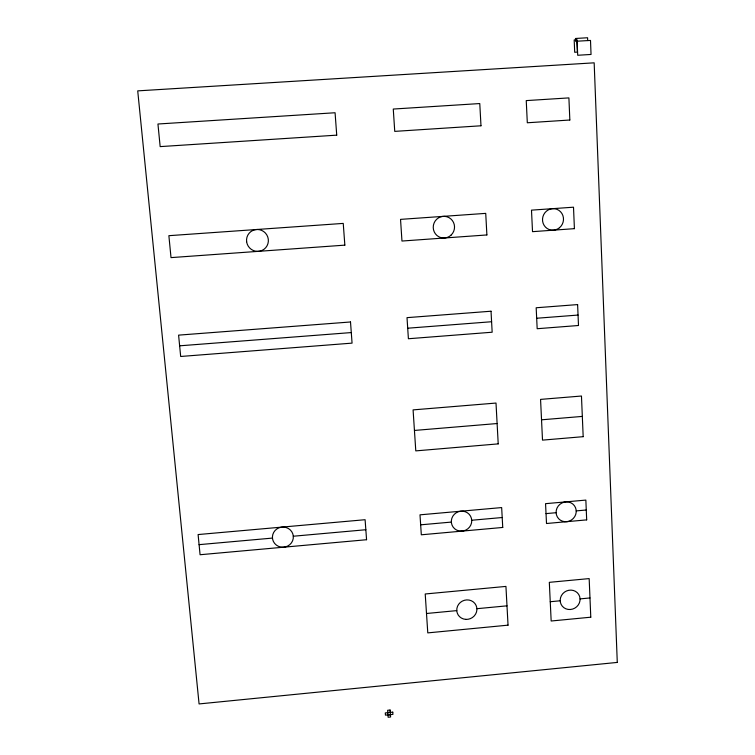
<?xml version="1.0" encoding="UTF-8"?>
<svg xmlns="http://www.w3.org/2000/svg" width="755" height="755" viewBox="0 0 755 755"><rect width="100%" height="100%" fill="white"/><g stroke="black" fill="none" stroke-linecap="round" stroke-linejoin="round"><path stroke-width="1.13" d="M387.787 712.512L390.25 712.267M387.966 715.023L390.429 714.777M426.5 613.494L456.775 610.616M476.896 608.7L506.992 605.84M550.253 601.726L560.201 600.782M580.067 598.894L589.976 597.951M199.084 544.657L272.461 538.088M293.308 536.229A10.466 10.079 -7.9 0 0 276.934 528.906A10.466 10.079 -7.9 0 0 278.406 546.309A10.466 10.079 -7.9 0 0 293.308 536.229L365.835 529.736M420.658 524.829L451.339 522.082M471.724 520.252L502.207 517.524M546.025 513.608L556.105 512.702M576.225 510.899L586.267 510.002M414.438 430.444L497.111 423.536M541.533 419.818L582.322 416.411M179.643 345.818L351.292 332.568M407.709 328.208L491.599 321.734M536.673 318.251L578.056 315.061M577.131 41.232L577.707 55.266L591.042 54.454L590.504 40.43L575.584 41.289L575.47 38.477L587.588 37.75L587.701 40.562M390.09 710.04L387.626 710.285L388.127 717.25L390.59 717.005L390.09 710.04M392.76 712.154L385.295 712.909L385.456 715.136L392.921 714.381L392.76 712.154M617.279 662.418L199.075 703.934L137.721 90.874L594.166 62.825L617.279 662.418M508.04 625.159L427.783 632.888L425.216 593.987L505.935 586.409L508.04 625.159M590.788 617.194L551.169 621.006L549.319 582.341L589.164 578.594L590.788 617.194M366.571 539.721L200.075 554.736L198.103 534.559L365.099 519.714L366.571 539.721M502.745 527.452L421.318 534.795L419.997 514.834L501.66 507.577L502.745 527.452M586.682 519.884L546.507 523.508L545.554 503.67L585.852 500.093L586.682 519.884M498.215 443.883L415.788 450.886L413.089 409.889L496.007 403.057L498.215 443.883M583.181 436.673L542.505 440.127L540.561 399.395L581.463 396.026L583.181 436.673M350.509 321.979L178.595 335.135L180.681 356.473L352.066 343.129L350.509 321.979M491.024 311.22L407.011 317.647L408.398 338.74L492.166 332.219L491.024 311.22M577.613 304.586L536.173 307.766L537.173 328.718L578.49 325.499L577.613 304.586M344.846 245.139L171.017 257.615L168.875 235.683L343.242 223.404L344.846 245.139M486.89 234.947L401.962 241.043L400.537 219.375L485.729 213.372L486.89 234.947M574.413 228.661L532.52 231.672L531.492 210.145L573.507 207.191L574.413 228.661M336.73 135.154L160.164 146.612L157.946 124.009L335.078 112.75L336.73 135.154M480.982 125.783L394.742 131.379L393.27 109.05L479.774 103.558L480.982 125.783M569.836 120.017L527.311 122.772L526.244 100.604L568.902 97.895L569.836 120.017M576.867 39.807L574.187 39.968L574.697 52.265L577.367 52.104L576.867 39.807M465.731 619.374A10.174 9.655 -25.5 0 0 476.065 605.368A10.174 9.655 -25.5 0 0 458.719 604.189A10.174 9.655 -25.5 0 0 465.731 619.374M570.318 609.502A10.108 9.532 -32.9 0 0 578.651 594.374A10.108 9.532 -32.9 0 0 561.427 595.591A10.108 9.532 -32.9 0 0 570.318 609.502M461.135 531.152A10.296 9.909 -28.8 0 0 470.563 516.203A10.296 9.909 -28.8 0 0 452.887 516.109A10.296 9.909 -28.8 0 0 461.135 531.152M567.081 521.639A10.249 9.768 -37.6 0 0 574.395 505.69A10.249 9.768 -37.6 0 0 557.03 508.04A10.249 9.768 -37.6 0 0 567.081 521.639M246.63 241.723A11.014 10.853 49 0 0 264.118 249.197A11.014 10.853 49 0 0 261.607 230.369A11.014 10.853 49 0 0 246.63 241.723M451.15 235.041A10.853 10.636 -76.4 0 0 447.007 216.789A10.853 10.636 -76.4 0 0 433.502 229.699A10.853 10.636 -76.4 0 0 451.15 235.041M559.474 227.746A10.825 10.447 -69.1 0 0 556.935 209.333A10.825 10.447 -69.1 0 0 542.609 221.168A10.825 10.447 -69.1 0 0 559.474 227.746"/></g></svg>
